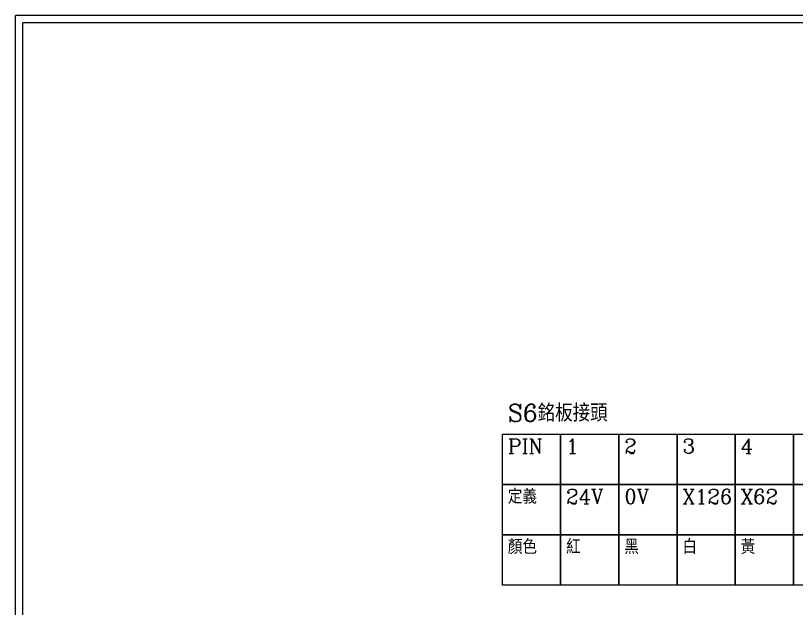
# Model space of a CAD drawing. Extents: x 926 to 1213, y -211 to -7.
# Drawn here: x 925.7 to 1060, y -109.2 to -7.2 of the extents above; entities that cross this region are included whole.
import ezdxf

# ---------------------------------------------------------------- set-up
doc = ezdxf.new("R2010")
doc.units = 0
doc.layers.get('0').update_dxf_attribs({"linetype": 'CONTINUOUS'})
doc.layers.add('圖框層', color=7, linetype='CONTINUOUS')

msp = doc.modelspace()

# ---------------------------------------------------------------- linework, layer by layer
for points in [[(1009.47, -79.26), (1019.48, -79.26), (1019.48, -87.93), (1009.47, -87.93)], [(1019.48, -79.26), (1029.49, -79.26), (1029.49, -87.93), (1019.48, -87.93)], [(1029.49, -79.26), (1039.5, -79.26), (1039.5, -87.93), (1029.49, -87.93)], [(1039.5, -79.26), (1049.51, -79.26), (1049.51, -87.93), (1039.5, -87.93)], [(1049.51, -79.26), (1059.52, -79.26), (1059.52, -87.93), (1049.51, -87.93)], [(1059.52, -79.26), (1069.53, -79.26), (1069.53, -87.93), (1059.52, -87.93)], [(1009.47, -87.93), (1019.48, -87.93), (1019.48, -96.59), (1009.47, -96.59)], [(1019.48, -87.93), (1029.49, -87.93), (1029.49, -96.59), (1019.48, -96.59)], [(1029.49, -87.93), (1039.5, -87.93), (1039.5, -96.59), (1029.49, -96.59)], [(1039.5, -87.93), (1049.51, -87.93), (1049.51, -96.59), (1039.5, -96.59)], [(1049.51, -87.93), (1059.52, -87.93), (1059.52, -96.59), (1049.51, -96.59)], [(1059.52, -87.93), (1069.53, -87.93), (1069.53, -96.59), (1059.52, -96.59)], [(1009.47, -96.59), (1019.48, -96.59), (1019.48, -105.26), (1009.47, -105.26)], [(1019.48, -96.59), (1029.49, -96.59), (1029.49, -105.26), (1019.48, -105.26)], [(1029.49, -96.59), (1039.5, -96.59), (1039.5, -105.26), (1029.49, -105.26)], [(1039.5, -96.59), (1049.51, -96.59), (1049.51, -105.26), (1039.5, -105.26)], [(1049.51, -96.59), (1059.52, -96.59), (1059.52, -105.26), (1049.51, -105.26)], [(1059.52, -96.59), (1069.53, -96.59), (1069.53, -105.26), (1059.52, -105.26)]]:
    msp.add_lwpolyline(points, close=True)
at = {"layer": '圖框層', "color": 7}
for p, q in [((1212.74, -7.25), (925.74, -7.25)), ((925.74, -211.22), (925.74, -7.25)), ((1211.49, -8.5), (926.99, -8.5)), ((926.99, -209.97), (926.99, -8.5))]:
    msp.add_line(p, q, dxfattribs=at)

# ---------------------------------------------------------------- texts
at = {"attachment_point": 1}
for s, insert, char_height, width in [('{\\Fromanc,chineset|c136;S6銘板接頭}', (1010.41, -74.1), 3, 22.9864), ('{\\Fromanc,chineset|c136;PIN}', (1010.41, -80.06), 2.5, 8.2913), ('{\\Fromanc,chineset|c136;1}', (1020.42, -80.06), 2.5, 8.2913), ('{\\Fromanc,chineset|c136;2}', (1030.43, -80.06), 2.5, 8.2913), ('{\\Fromanc,chineset|c136;3}', (1040.44, -80.06), 2.5, 8.2913), ('{\\Fromanc,chineset|c136;4}', (1050.45, -80.06), 2.5, 8.2913), ('{\\Fromanc,chineset|c136;定義}', (1010.41, -88.73), 2.5, 8.2913), ('{\\Fromanc,chineset|c136;24V}', (1020.42, -88.73), 2.5, 8.2913), ('{\\Fromanc,chineset|c136;0V}', (1030.43, -88.73), 2.5, 8.2913), ('{\\Fromanc,chineset|c136;X126}', (1040.44, -88.73), 2.5, 8.2913), ('{\\Fromanc,chineset|c136;X62}', (1050.45, -88.73), 2.5, 8.2913), ('{\\Fromanc,chineset|c136;顏色}', (1010.41, -97.39), 2.5, 8.2913), ('{\\Fromanc,chineset|c136;紅}', (1020.42, -97.39), 2.5, 8.2913), ('{\\Fromanc,chineset|c136;黑}', (1030.43, -97.39), 2.5, 8.2913), ('{\\Fromanc,chineset|c136;白}', (1040.44, -97.39), 2.5, 8.2913), ('{\\Fromanc,chineset|c136;黃}', (1050.45, -97.39), 2.5, 8.2913)]:
    msp.add_mtext(s, dxfattribs=dict(at, insert=insert, char_height=char_height, width=width))

doc.saveas('drawing.dxf')
